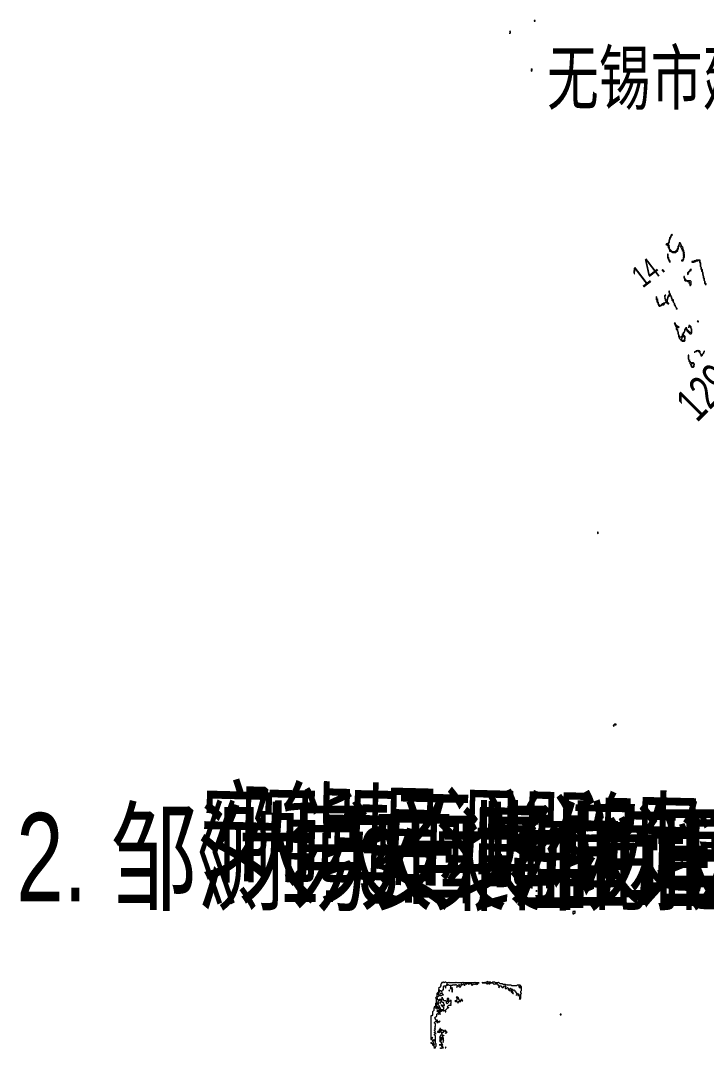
# Model space of a CAD drawing. Extents: x -542 to 1972, y 10 to 1392.
# Drawn here: x -542 to 380, y 10 to 1392 of the extents above; entities that cross this region are included whole.
import ezdxf

# ---------------------------------------------------------------- set-up
doc = ezdxf.new("R2010")
doc.units = 0
for name, color, linetype, lineweight in [('OCR_TEXT', 6, 'Continuous', 0), ('TRACE_CURVE', 6, 'Continuous', 0), ('TRACE_TEXT_SYMBOL', 6, 'Continuous', 0)]:
    doc.layers.add(name, color=color, linetype=linetype, lineweight=lineweight)
doc.styles.add('wqy-unicode', font='wqy-unicode.lff')

msp = doc.modelspace()

# ---------------------------------------------------------------- linework, layer by layer
at = {"layer": 'TRACE_CURVE', "color": 6}
for points in [[(24, 99), (25, 98), (23, 96), (24, 95), (23, 94), (23, 93), (22, 92), (21, 92), (20, 91), (21, 90), (20, 89), (20, 86), (18, 84), (18, 80), (16, 78), (17, 77), (17, 73), (18, 72), (17, 71), (16, 71), (16, 67), (15, 66), (15, 65), (14, 64), (14, 61), (12, 59), (12, 55), (11, 54), (10, 54), (10, 22), (11, 22), (12, 21), (12, 20), (13, 19), (13, 18), (14, 17), (13, 16), (12, 16), (10, 18), (10, 17), (11, 17), (12, 16), (12, 15), (15, 12), (14, 11), (16, 11), (16, 12), (17, 13), (17, 16), (16, 17), (16, 27), (15, 28), (15, 29), (16, 30), (17, 30), (16, 30), (15, 31), (15, 32), (16, 33), (15, 34), (15, 35), (16, 36), (15, 37), (16, 38)], [(27, 75), (27, 76), (25, 78), (25, 79), (25, 77), (24, 76), (21, 76), (20, 75), (19, 76), (19, 77), (18, 78), (21, 81), (24, 81), (25, 82), (27, 82), (25, 84), (25, 85), (24, 84), (22, 84), (22, 82), (21, 81), (20, 82), (20, 85), (21, 86), (22, 86), (21, 87), (22, 88), (23, 88), (24, 87), (25, 87), (25, 88), (26, 89), (27, 89), (27, 93), (28, 94), (29, 94), (30, 93), (29, 92), (30, 91), (30, 94), (31, 95), (32, 95), (33, 96), (34, 95), (39, 95), (40, 96), (41, 95), (42, 96), (43, 95), (44, 96), (46, 94), (45, 93), (45, 92), (45, 93), (46, 94), (47, 94), (48, 93), (50, 93), (50, 94), (52, 96), (53, 96), (54, 97), (55, 96), (55, 94)], [(55, 94), (55, 96), (56, 97), (57, 97), (58, 96), (58, 97), (59, 98), (60, 97), (60, 96), (61, 97), (62, 97), (63, 98), (64, 97), (64, 96), (65, 95), (66, 95), (66, 96), (67, 97), (68, 96), (69, 97), (70, 96), (71, 97), (72, 96), (74, 98), (75, 98), (70, 98), (69, 99), (68, 98), (54, 98), (53, 99), (52, 98), (45, 98), (44, 99), (43, 98), (35, 98), (34, 99), (33, 98), (31, 98), (30, 99), (29, 99), (28, 98), (27, 99), (26, 99), (25, 98), (24, 99)], [(16, 38), (15, 39), (16, 40), (16, 43), (15, 44), (15, 45), (17, 47), (19, 45), (19, 44), (19, 45), (20, 46), (22, 46), (22, 47), (21, 46), (20, 46), (19, 47), (19, 48), (17, 48), (16, 49), (16, 50), (15, 51), (18, 54), (18, 56), (19, 57), (20, 56), (21, 57), (22, 56), (23, 56), (22, 56), (21, 57), (22, 58), (23, 58), (21, 58), (20, 59), (21, 60), (24, 60), (25, 61), (26, 61), (27, 60), (28, 61), (29, 61), (30, 60), (29, 59), (30, 59), (30, 60), (29, 61), (33, 65), (34, 64), (32, 66), (34, 68), (37, 68), (37, 69), (36, 70), (37, 71), (37, 75), (35, 73), (34, 74), (34, 77), (32, 77), (32, 74), (31, 73), (30, 74), (28, 74), (27, 75)]]:
    msp.add_lwpolyline(points, dxfattribs=at)
for points in [[(31, 96), (32, 97), (33, 96), (32, 95)], [(50, 96), (51, 97), (52, 96), (51, 95)], [(71, 97), (72, 98), (73, 97), (72, 96)], [(47, 95), (48, 96), (49, 95), (48, 94)], [(17, 70), (18, 71), (19, 70), (18, 69)], [(20, 75), (21, 76), (22, 75), (22, 74), (22, 75), (23, 76), (24, 75), (24, 73), (23, 72), (22, 72), (22, 71), (23, 71), (23, 72), (24, 73), (25, 72), (26, 72), (27, 71), (27, 70), (28, 69), (28, 68), (27, 67), (26, 68), (25, 67), (24, 68), (24, 69), (24, 68), (27, 65), (27, 63), (26, 62), (24, 62), (23, 63), (23, 64), (21, 66), (22, 67), (20, 67), (19, 66), (18, 67), (18, 69), (19, 70), (20, 69), (20, 71), (19, 72), (20, 73)], [(31, 73), (32, 74), (34, 72), (32, 70), (31, 71)], [(15, 66), (16, 67), (18, 65), (17, 64), (16, 64), (15, 65)], [(18, 65), (19, 66), (21, 64), (20, 63), (19, 63), (18, 64)], [(18, 60), (19, 61), (20, 61), (21, 60), (20, 59), (19, 59)], [(21, 61), (22, 62), (23, 62), (24, 61), (23, 60), (22, 60)], [(26, 61), (27, 62), (28, 61), (27, 60)], [(17, 47), (18, 48), (19, 47), (18, 46)], [(18, 46), (19, 47), (20, 46), (19, 45)], [(10, 24), (11, 25), (12, 24), (11, 23)], [(12, 15), (13, 16), (14, 16), (15, 15), (14, 14), (13, 14)], [(13, 21), (14, 22), (15, 21), (14, 20)]]:
    msp.add_lwpolyline(points, close=True, dxfattribs=at)
at = {"layer": 'TRACE_TEXT_SYMBOL', "color": 6}
for points in [[(149, 1392), (149, 1391), (150, 1391), (150, 1392)], [(116, 1378), (116, 1374), (116, 1375), (117, 1376), (117, 1377)], [(146, 1327), (145, 1326), (145, 1324), (146, 1325)], [(328, 1090), (329, 1091), (330, 1090), (329, 1089)], [(328, 1078), (328, 1073), (329, 1072), (329, 1071), (330, 1070), (330, 1069), (331, 1068), (331, 1067), (332, 1068), (331, 1069), (331, 1070), (330, 1071), (330, 1073), (329, 1074), (329, 1078)], [(367, 1070), (366, 1069), (364, 1069), (363, 1068), (361, 1068), (361, 1067), (364, 1067), (365, 1068), (366, 1068), (367, 1069), (369, 1069), (370, 1070), (371, 1069), (371, 1067), (372, 1066), (372, 1062), (373, 1061), (373, 1058), (374, 1057), (374, 1055), (375, 1054), (375, 1051), (376, 1050), (376, 1046), (377, 1045), (377, 1043), (378, 1042), (378, 1039), (379, 1038), (379, 1037), (380, 1037), (380, 1038), (379, 1039), (379, 1041), (378, 1042), (378, 1045), (377, 1046), (377, 1048), (376, 1049), (376, 1053), (375, 1054), (375, 1057), (374, 1058), (374, 1060), (373, 1061), (373, 1066), (372, 1067), (372, 1070)], [(360, 1058), (359, 1057), (358, 1057), (358, 1056), (355, 1053), (355, 1051), (356, 1050), (356, 1052), (357, 1053), (357, 1054), (359, 1056), (360, 1056)], [(350, 1048), (350, 1046), (351, 1045), (351, 1043), (352, 1042), (354, 1042), (355, 1041), (357, 1041), (358, 1040), (357, 1039), (358, 1038), (358, 1036), (359, 1036), (360, 1037), (360, 1041), (359, 1042), (354, 1042), (352, 1044), (352, 1045), (351, 1046), (351, 1048)], [(368, 988), (369, 987), (370, 987), (370, 988)], [(348, 966), (349, 967), (350, 967), (351, 966), (351, 963), (350, 962), (348, 962), (347, 963), (347, 964), (348, 965)], [(356, 942), (356, 937), (357, 936), (357, 934), (358, 933), (358, 931), (359, 930), (359, 929), (360, 928), (360, 927), (361, 926), (363, 926), (364, 927), (364, 931), (363, 932), (360, 932), (358, 934), (358, 935), (357, 936), (357, 942)], [(369, 949), (368, 948), (367, 948), (365, 946), (364, 946), (365, 946), (366, 947), (367, 947), (368, 948), (369, 948), (372, 945), (372, 944), (373, 943), (373, 941), (374, 941), (375, 942), (375, 943), (377, 945), (377, 946), (378, 947), (378, 948), (377, 947), (377, 946), (376, 945), (376, 944), (374, 942), (373, 943), (373, 944), (372, 945), (372, 947), (371, 948), (370, 948)], [(360, 930), (361, 931), (363, 931), (364, 930), (364, 929), (363, 928), (363, 927), (362, 926), (361, 927), (361, 928), (360, 929)], [(234, 704), (234, 703), (235, 702), (235, 704)], [(257, 446), (255, 444), (256, 443), (256, 444), (257, 445), (259, 445), (259, 446)], [(22, 284), (21, 283), (22, 283)], [(151, 222), (152, 221), (153, 222)], [(204, 195), (203, 194), (201, 194), (201, 191), (202, 191), (203, 192), (204, 192)], [(35, 89), (34, 88), (35, 87)], [(36, 93), (37, 92), (36, 91), (37, 90), (38, 90), (39, 89), (38, 88), (38, 86), (39, 86), (39, 90), (38, 91), (39, 92), (38, 91), (37, 92), (37, 93)], [(118, 89), (119, 90), (120, 89), (119, 88)], [(128, 93), (129, 94), (130, 93), (129, 92)], [(129, 92), (130, 93), (131, 92), (130, 91)], [(44, 79), (45, 78), (45, 75), (44, 74), (42, 74), (43, 73), (45, 73), (47, 71), (46, 72), (47, 73), (50, 73), (50, 74), (51, 75), (52, 74), (53, 74), (52, 75), (52, 76), (50, 76), (51, 75), (50, 74), (49, 74), (48, 75), (48, 76), (47, 77), (47, 78), (46, 79)], [(184, 56), (184, 55), (185, 55), (185, 56)], [(21, 33), (22, 34), (23, 33), (22, 32)], [(22, 35), (23, 36), (24, 35), (24, 34), (23, 33), (22, 34)], [(22, 24), (23, 25), (25, 25), (26, 24), (25, 23), (23, 23)], [(23, 11), (24, 11), (24, 10), (23, 10)], [(30, 12), (29, 11), (30, 11)]]:
    msp.add_lwpolyline(points, close=True, dxfattribs=at)
for points in [[(334, 1105), (333, 1104), (333, 1103), (332, 1102), (332, 1101), (331, 1100), (331, 1097), (330, 1096), (330, 1094), (328, 1092), (327, 1092), (326, 1091), (327, 1091), (329, 1089), (329, 1087), (330, 1086), (330, 1085), (331, 1084), (331, 1082), (332, 1082), (333, 1081), (334, 1081), (335, 1080), (339, 1080), (342, 1083), (342, 1084), (343, 1085), (343, 1088), (344, 1089), (345, 1089), (346, 1088), (346, 1087), (347, 1086), (347, 1085), (348, 1084), (348, 1083), (349, 1082), (349, 1078), (350, 1077), (349, 1076), (350, 1075), (349, 1074), (349, 1071), (348, 1070), (347, 1070), (347, 1069), (349, 1069), (349, 1070), (350, 1071), (350, 1073), (351, 1074), (351, 1078), (350, 1079), (351, 1080), (350, 1081), (350, 1083), (349, 1084), (349, 1085), (348, 1086), (349, 1087), (347, 1089), (347, 1090), (346, 1091), (346, 1092)], [(346, 1092), (345, 1093), (344, 1093), (344, 1091), (343, 1090), (343, 1089), (342, 1088), (342, 1086), (341, 1085), (341, 1084), (338, 1081), (335, 1081), (331, 1085), (331, 1087), (330, 1088), (331, 1089), (329, 1091), (330, 1092), (330, 1093), (331, 1094), (331, 1098), (332, 1099), (332, 1100), (333, 1101), (333, 1102), (335, 1104), (334, 1105)], [(330, 1028), (330, 1027), (331, 1026), (331, 1024), (329, 1022), (329, 1021), (328, 1020), (328, 1017), (327, 1016), (325, 1018), (325, 1022), (326, 1023), (325, 1023), (324, 1022), (324, 1021), (325, 1020), (324, 1019), (325, 1018), (325, 1016), (326, 1015), (326, 1014), (324, 1012), (323, 1012), (322, 1011), (321, 1011), (319, 1009), (318, 1009), (316, 1011), (316, 1013), (315, 1014), (315, 1017), (314, 1018), (314, 1020), (313, 1021), (313, 1017), (314, 1016), (314, 1014), (315, 1013), (315, 1011), (316, 1010), (316, 1009), (317, 1008), (318, 1008), (319, 1009), (320, 1009), (321, 1010), (323, 1010), (324, 1011), (324, 1012), (325, 1013), (327, 1013), (329, 1011), (330, 1011), (330, 1012), (329, 1012), (328, 1013), (328, 1018), (329, 1019), (329, 1020), (331, 1022), (332, 1022), (333, 1021), (333, 1019), (334, 1018)], [(334, 1018), (334, 1016), (336, 1014), (336, 1013), (337, 1012), (337, 1010), (339, 1008), (339, 1007), (340, 1006), (340, 1005), (341, 1004), (341, 1005), (339, 1007), (339, 1009), (338, 1010), (338, 1011), (336, 1013), (336, 1016), (334, 1018), (334, 1020), (333, 1021), (333, 1022), (332, 1023), (332, 1024), (331, 1025), (331, 1028), (330, 1028)], [(337, 985), (338, 984), (338, 983), (339, 982), (339, 981), (340, 980), (340, 977), (341, 976), (341, 975), (342, 974), (342, 971), (343, 970), (343, 967), (344, 966), (344, 965), (346, 963), (346, 962), (347, 962), (348, 961), (351, 961), (352, 962), (351, 963), (352, 964), (352, 967), (351, 968), (349, 968), (348, 969), (350, 971), (350, 972), (351, 973), (351, 974), (352, 975), (352, 976), (353, 977), (354, 976), (354, 975), (358, 971), (360, 971), (361, 972), (361, 977), (360, 978), (360, 980), (358, 982), (357, 982), (357, 979), (357, 980), (358, 981), (359, 980), (359, 979), (360, 978), (360, 973), (359, 972), (354, 977), (354, 979), (353, 979), (352, 978), (352, 977), (351, 976), (351, 974), (349, 972), (349, 971), (348, 970), (348, 968), (346, 966)], [(346, 966), (344, 968), (344, 969), (343, 970), (343, 973), (342, 974), (342, 976), (341, 977), (341, 979), (342, 980), (343, 979), (344, 980), (343, 980), (342, 981), (341, 981), (340, 982), (340, 983), (339, 984), (339, 985), (337, 985)], [(86, 100), (84, 98), (83, 99), (82, 98), (80, 98), (79, 99), (79, 98), (84, 98), (85, 97), (86, 97), (87, 98), (88, 97), (89, 97), (90, 98), (93, 98), (95, 96), (96, 97), (99, 97), (100, 96), (100, 95), (101, 95), (102, 94), (101, 93), (102, 92), (101, 93), (102, 94), (104, 94), (106, 92), (107, 92), (109, 94), (110, 94), (111, 93), (110, 92), (110, 91), (111, 90), (113, 92), (114, 91), (114, 89), (115, 89), (116, 88), (116, 87), (116, 90), (117, 91), (118, 90), (118, 86), (120, 84), (121, 84), (120, 85), (120, 86), (119, 87), (119, 88), (120, 89), (121, 88), (122, 89), (123, 88), (123, 87), (124, 86), (124, 85), (126, 83), (125, 82), (125, 81), (125, 82), (127, 84), (128, 83)], [(128, 83), (128, 82), (127, 81), (129, 81), (130, 80), (129, 79), (129, 78), (130, 77), (129, 76), (130, 77), (131, 77), (131, 83), (132, 84), (131, 85), (131, 87), (132, 88), (132, 93), (130, 95), (126, 95), (125, 94), (119, 94), (118, 95), (113, 95), (112, 96), (111, 95), (110, 96), (107, 96), (106, 97), (103, 97), (101, 99), (100, 98), (97, 98), (96, 99), (93, 99), (92, 98), (91, 98), (90, 99), (87, 99), (86, 100)], [(22, 37), (22, 36), (21, 35), (21, 34), (20, 33), (19, 33), (19, 32), (21, 32), (22, 31), (22, 32), (23, 33), (24, 32), (24, 30), (25, 29), (24, 28), (23, 28), (23, 27), (22, 26), (22, 20), (24, 18), (24, 17), (25, 16), (24, 15), (21, 15), (23, 15), (24, 14), (24, 13), (25, 12), (25, 11), (27, 11), (26, 12), (25, 12), (24, 13), (26, 15), (24, 17), (24, 18), (22, 20), (23, 21), (24, 21), (24, 22), (25, 23), (26, 23), (27, 22), (26, 21), (27, 20), (26, 19), (27, 18), (26, 19), (27, 20), (27, 24), (26, 25), (26, 27), (27, 28), (28, 27), (27, 28), (26, 27), (25, 28), (25, 30), (24, 31), (25, 32), (27, 32), (29, 34), (31, 32), (29, 30)], [(29, 30), (30, 31), (31, 31), (32, 32), (31, 32), (29, 34), (29, 35), (29, 34), (28, 33), (27, 34), (26, 34), (25, 35), (24, 35), (23, 36), (23, 37), (22, 37)]]:
    msp.add_lwpolyline(points, dxfattribs=at)

# ---------------------------------------------------------------- texts
at = {"layer": 'OCR_TEXT', "color": 6, "style": 'wqy-unicode', "width": 0.72}
for s, height, p in [('无锡市建筑设计研究院', 71.03, (166, 1279.7)), ('2. 邹测易安装位证著与灯具或其伯设备的安业', 118.647, (-547.6, 207.9)), ('《大灾自场报管系北施工及验收组范》施工。', 111.054, (-358.8, 216.5)), ('1. 大灾自和报警系化的设务安裴应装面', 101.132, (-194.2, 206.8)), ('3. 非温方电源切换设在本层配电箱内。', 101.028, (-87.7, 205.9))]:
    msp.add_text(s, height=height, dxfattribs=at).set_placement(p)
at = {"layer": 'OCR_TEXT', "color": 6, "style": 'wqy-unicode'}
for s, height, rotation, width, p in [('14.', 29.35, 37.4054, 0.743256, (294.7, 1031.6)), ('129-139', 45.6, 45, 0.72, (367.6, 850.5)), ('安能据调器时止保证共距景造、墙迪均距高', 109.439, -1.5074, 0.72, (-303.9, 248.8)), ('阿距不觉道足报北妥求矿，可像近当俱些。', 106.68, -1.4321, 0.72, (-249.6, 246.7))]:
    msp.add_text(s, height=height, rotation=rotation, dxfattribs=dict(at, width=width)).set_placement(p)

doc.saveas('drawing.dxf')
